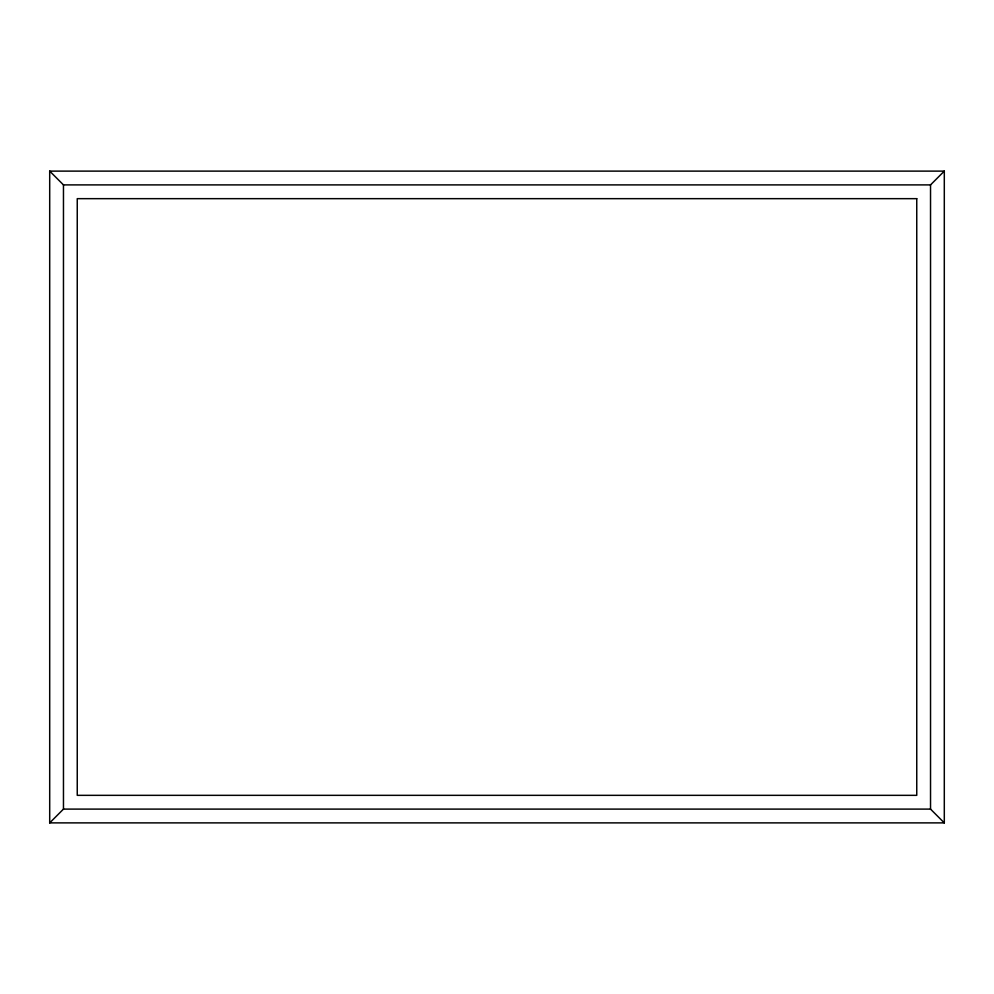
<?xml version="1.0" encoding="UTF-8"?>
<svg xmlns="http://www.w3.org/2000/svg" width="994" height="994" viewBox="0 0 994 994"><rect width="100%" height="100%" fill="white"/><g stroke="black" fill="none" stroke-linecap="round" stroke-linejoin="round"><path stroke-width="1.49" d="M49.7 822.883L63.467 809.104L930.533 809.104L944.3 822.883L944.3 171.117L49.7 171.117L49.7 822.883L944.3 822.883M49.7 171.117L63.467 184.896L930.533 184.896L944.3 171.117M930.533 184.896L930.533 809.104M63.467 184.896L63.467 809.104M916.754 198.663L77.246 198.663L77.246 795.337L916.754 795.337L916.754 198.663"/></g></svg>
